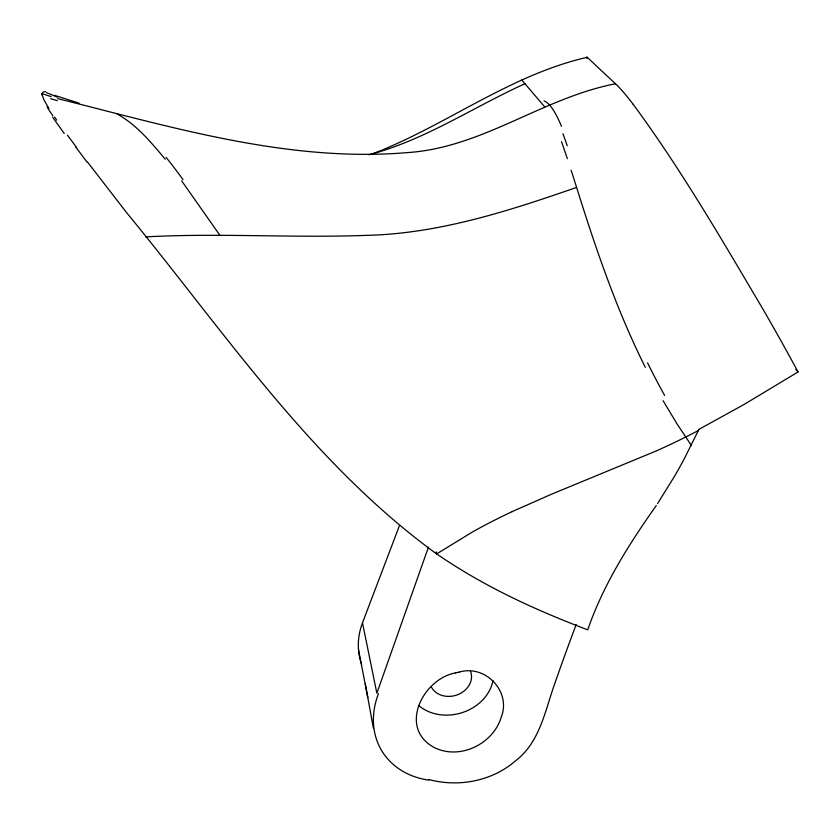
<?xml version="1.0" encoding="UTF-8"?>
<svg xmlns="http://www.w3.org/2000/svg" width="840" height="840" viewBox="0 0 840 840"><rect width="100%" height="100%" fill="white"/><g stroke="black" fill="none" stroke-linecap="round" stroke-linejoin="round"><path stroke-width="1.26" d="M428.453 547.124L376.866 693.231L362.492 622.839L399.473 525.567M576.24 624.383C568.113 646.023 560.217 667.748 552.688 689.609C544.257 715.124 538.104 743.736 515.445 760.893C492.072 781.169 458.661 787.49 429.009 779.583M657.573 503.591L674.751 475.913A289.79 105.305 -73.5 0 0 685.115 457.118L698.838 429.587M656.292 505.523C628.908 544.236 603.278 584.776 587.706 629.843L579.117 626.535M42.074 93.45L42.095 93.429A4.987 1.071 45.9 0 0 41.99 93.639A33.044 7.098 46.2 0 0 42.063 94.826M633.213 104.36C681.419 169.827 722.274 240.366 763.602 310.254A280.119 25.652 58.6 0 1 798.053 371.973L744.156 404.418L698.943 429.356M698.365 430.584L685.619 437.062A334.246 143.672 -27.2 0 1 656.124 451.007L551.145 494.372L512.001 511.665M633.202 104.328A128.573 12.842 58.8 0 0 617.274 85.481L587.192 57.309C512.967 74.288 451.469 121.328 382.053 150.055M524.916 83.717C472.941 107.342 424.841 140.112 369.022 154.739M615.531 83.78C542.986 97.65 482.423 147.703 407.547 152.586C288.54 162.655 172.148 127.113 57.74 98.637M381.108 150.444L371.711 154.234M645.309 367.322C616.529 309.781 595.791 248.703 576.607 187.415C508.169 211.166 438.102 233.993 364.949 235.4C291.869 238.098 218.715 232.88 145.646 236.891M455.627 672.861C423.717 678.531 398.58 726.254 432.495 746.54A44.982 37.569 -26.7 0 0 434.921 747.852C460.446 760.116 493.447 743.652 501.291 717.014C511.35 691.635 485.572 664.356 459.375 672.042M46.421 92.589L57.561 97.24M79.097 103.183L54.285 95.235M51.114 96.632L42 93.65M579.023 626.493C528.822 607.089 479.777 583.832 435.467 553.077C310.58 461.864 223.587 330.572 126.483 212.489L87.644 162.215M117.033 113.925C136.563 124.73 151.148 142.317 165.197 159.222M795.816 369.474L798 371.921M521.703 79.947L544.688 106.848M76.608 147.546L67.431 135.114M181.608 180.758L219.881 235.274M691.226 445.211L676.914 423.738L663.096 400.701M56.752 120.183L54.59 117.044M48.951 108.517L44.121 100.16L42.116 94.878M561.572 141.781L567.357 158.645M571.126 170.247L576.607 187.415M436.065 551.859L436.685 553.907L472.458 531.972A386.4 244.692 -32.9 0 1 512.012 511.718M358.512 649.73L367.815 697.641M365.295 683.855L373.401 728.227M428.81 780.119A85.355 69.71 -30.8 0 1 378.546 693.525M361.631 664.314A79.79 67.483 -16 0 1 362.492 622.839M586.866 58.443A18.984 1.817 59.3 0 1 587.076 57.12M42.231 93.429A50.873 11.361 49 0 1 45.644 91.602M52.794 115.773A74.645 11.771 50.7 0 1 47.029 106.901M64.249 133.465A116.96 15.781 51.5 0 1 52.657 117.107M87.108 162.162A243.852 23.835 52.3 0 1 75.894 147.242M57.351 100.674A296.383 212.846 22.4 0 1 50.663 98.648M166.11 157.385A187.834 59.126 54.4 0 1 183.036 179.624M543.963 100.947A149.415 27.888 82 0 1 561.466 126.273M562.947 133.697A185.157 16.149 75.3 0 1 567.231 145.782M664.619 395.409A303.25 105.231 70.4 0 1 647.546 362.838M492.996 680.505A43.523 36.393 -16.1 0 1 462.683 712.457A43.523 36.393 -16.1 0 1 418.551 705.39M455.637 672.913A46.137 37.737 -33.6 0 1 459.386 672.095M470.652 671.611A21.168 17.703 -16.1 0 1 457.737 694.67A21.168 17.703 -16.1 0 1 431.361 687.015"/></g></svg>
